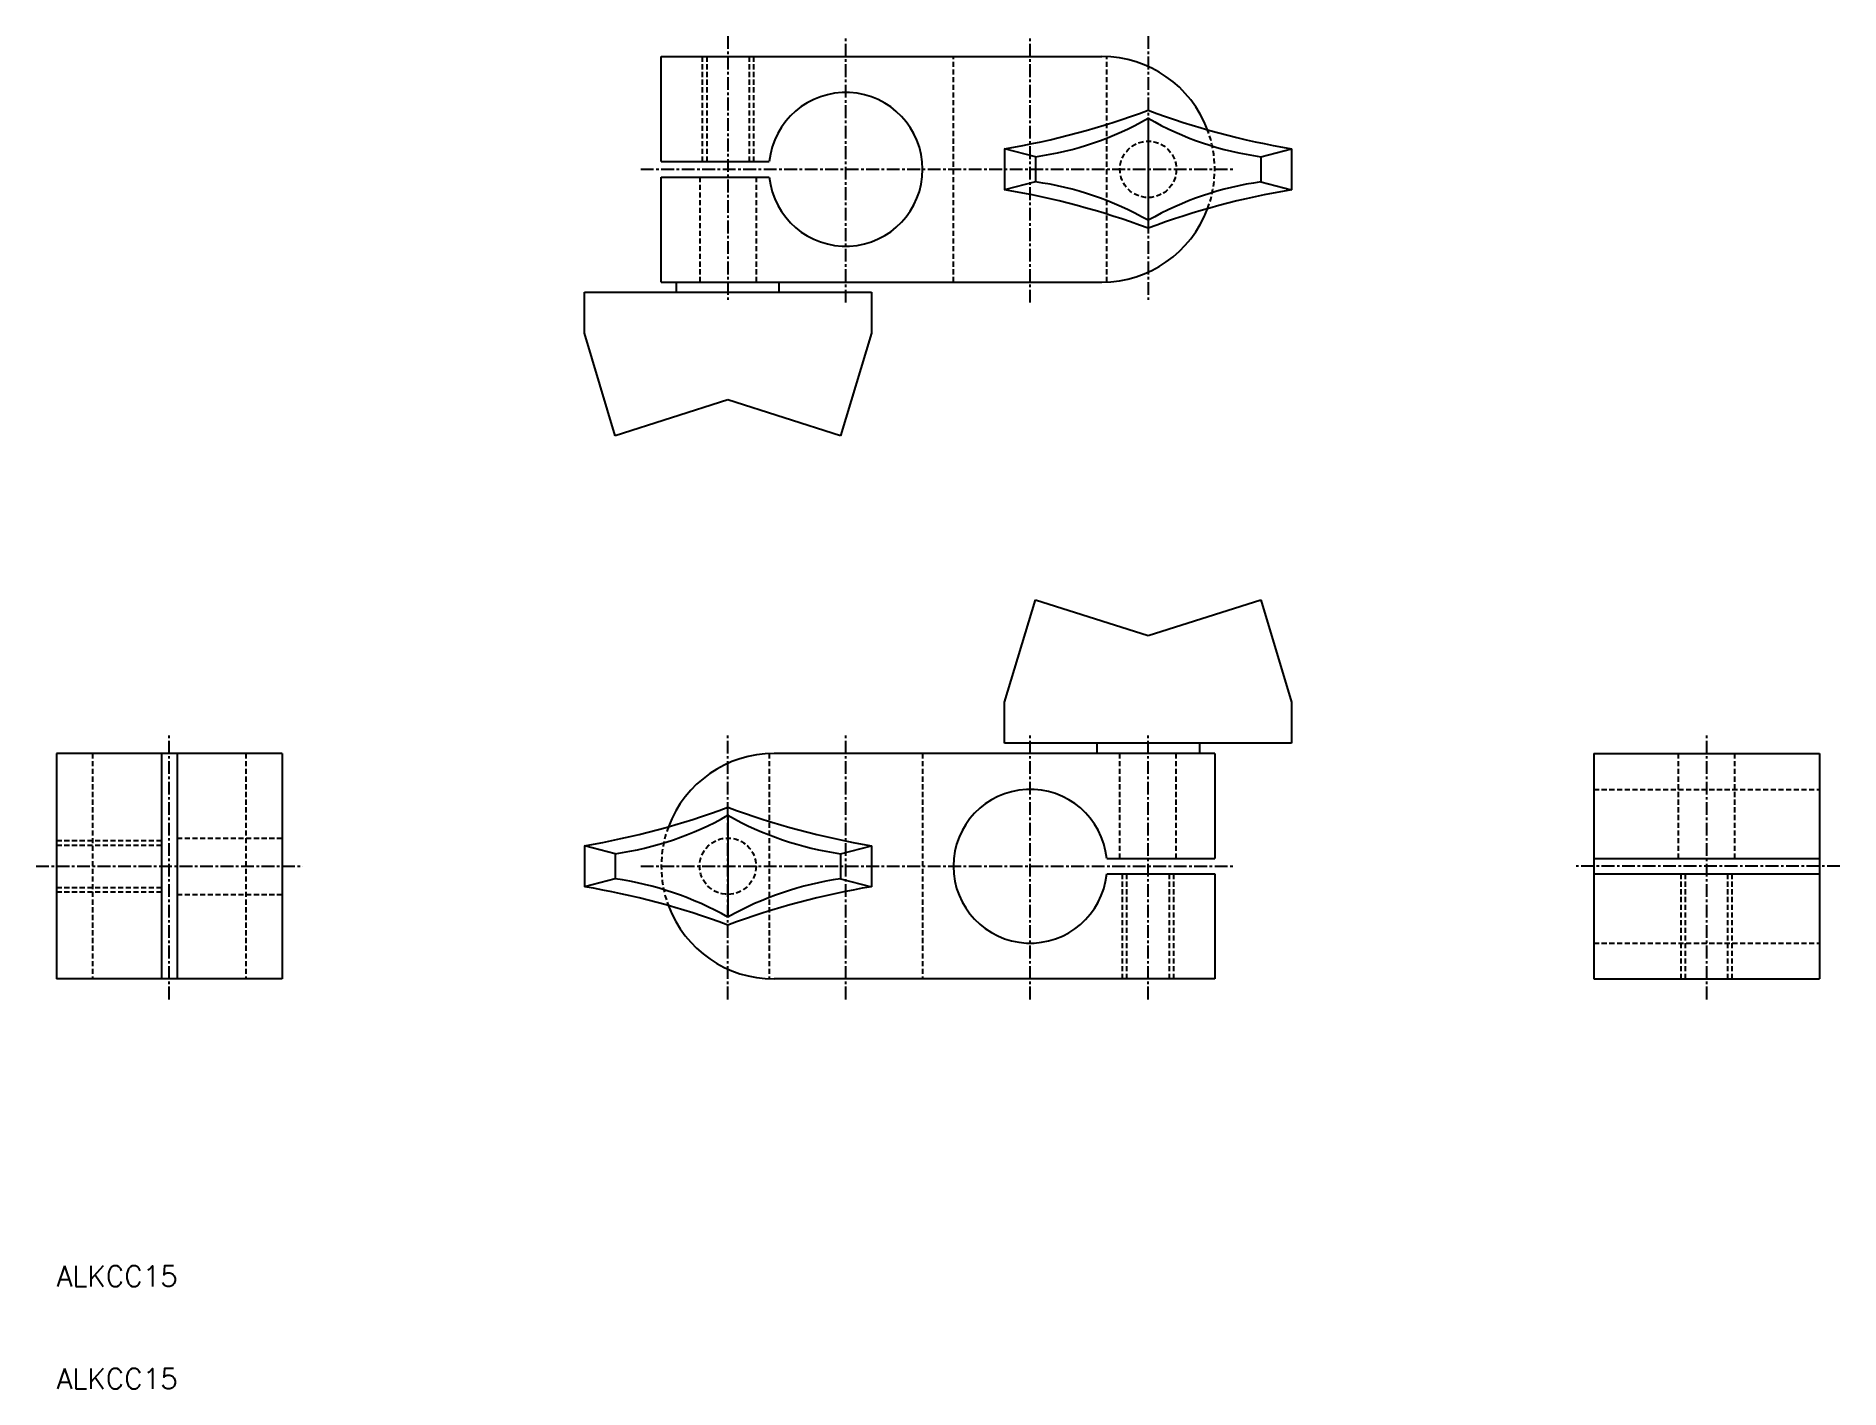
# Model space of a CAD drawing. Extents: x 46 to 222, y -2271 to -2139.
import ezdxf

# ---------------------------------------------------------------- set-up
doc = ezdxf.new("R2010")
doc.units = 0
doc.linetypes.add('CENTER', pattern=[2, 1.25, -0.25, 0.25, -0.25])
doc.linetypes.add('DASHED', pattern=[0.75, 0.5, -0.25])
doc.layers.get('0').update_dxf_attribs({"linetype": 'CONTINUOUS'})
doc.layers.add('CENTER', color=1, linetype='CENTER')
doc.styles.get("Standard").update_dxf_attribs({"font": 'txt', "bigfont": 'BIGFONT'})

msp = doc.modelspace()

# ---------------------------------------------------------------- linework, layer by layer
at = {"color": 7, "linetype": 'CONTINUOUS'}
for p, q in [((107.43, -2151.51), (107.43, -2141.26)), ((107.43, -2141.26), (150.43, -2141.26)), ((154.93, -2147.2), (154.93, -2157.23)), ((140.93, -2150.26), (140.93, -2154.26)), ((143.93, -2151.04), (140.93, -2150.26)), ((165.93, -2151.04), (168.93, -2150.26)), ((168.93, -2150.26), (168.93, -2154.26)), ((107.43, -2151.51), (117.97, -2151.51)), ((143.93, -2151.04), (143.93, -2153.48)), ((165.93, -2151.04), (165.93, -2153.48)), ((107.43, -2153.01), (117.97, -2153.01)), ((107.43, -2163.26), (107.43, -2153.01)), ((143.93, -2153.48), (140.93, -2154.26)), ((165.93, -2153.48), (168.93, -2154.26)), ((99.93, -2168.26), (99.93, -2164.26)), ((99.93, -2164.26), (127.93, -2164.26)), ((107.43, -2163.26), (150.43, -2163.26)), ((108.93, -2164.26), (108.93, -2163.26)), ((118.93, -2164.26), (118.93, -2163.26)), ((127.93, -2164.26), (127.93, -2168.26)), ((102.93, -2178.26), (99.93, -2168.26)), ((127.93, -2168.26), (124.93, -2178.26)), ((113.93, -2174.76), (102.93, -2178.26)), ((124.93, -2178.26), (113.93, -2174.76)), ((140.93, -2204.26), (143.93, -2194.26)), ((143.93, -2194.26), (154.93, -2197.76)), ((154.93, -2197.76), (165.93, -2194.26)), ((165.93, -2194.26), (168.93, -2204.26)), ((140.93, -2208.26), (140.93, -2204.26)), ((168.93, -2204.26), (168.93, -2208.26)), ((168.93, -2208.26), (140.93, -2208.26)), ((149.93, -2208.26), (149.93, -2209.26)), ((159.93, -2208.26), (159.93, -2209.26)), ((70.43, -2209.26), (48.43, -2209.26)), ((48.43, -2209.26), (48.43, -2231.26)), ((58.68, -2209.26), (58.68, -2231.26)), ((60.18, -2209.26), (60.18, -2231.26)), ((70.43, -2209.26), (70.43, -2231.26)), ((161.43, -2209.26), (118.43, -2209.26)), ((161.43, -2209.26), (161.43, -2219.51)), ((198.43, -2209.26), (198.43, -2231.26)), ((198.43, -2209.26), (220.43, -2209.26)), ((220.43, -2209.26), (220.43, -2231.26)), ((113.93, -2215.2), (113.93, -2225.23)), ((99.93, -2218.26), (99.93, -2222.26)), ((102.93, -2219.04), (99.93, -2218.26)), ((102.93, -2219.04), (102.93, -2221.48)), ((124.93, -2219.04), (127.93, -2218.26)), ((124.93, -2219.04), (124.93, -2221.48)), ((127.93, -2218.26), (127.93, -2222.26)), ((150.89, -2219.51), (161.43, -2219.51)), ((150.89, -2221.01), (161.43, -2221.01)), ((161.43, -2221.01), (161.43, -2231.26)), ((198.43, -2219.51), (220.43, -2219.51)), ((198.43, -2221.01), (220.43, -2221.01)), ((102.93, -2221.48), (99.93, -2222.26)), ((124.93, -2221.48), (127.93, -2222.26)), ((70.43, -2231.26), (48.43, -2231.26)), ((161.43, -2231.26), (118.43, -2231.26)), ((198.43, -2231.26), (220.43, -2231.26))]:
    msp.add_line(p, q, dxfattribs=at)
at = {"color": 3, "linetype": 'DASHED'}
for p, q in [((111.43, -2141.26), (111.43, -2151.51)), ((111.86, -2141.26), (111.86, -2151.51)), ((116, -2141.26), (116, -2151.51)), ((116.43, -2141.26), (116.43, -2151.51)), ((135.93, -2163.26), (135.93, -2141.26)), ((150.89, -2163.26), (150.89, -2141.26)), ((111.18, -2153.01), (111.18, -2163.26)), ((116.68, -2153.01), (116.68, -2163.26)), ((51.93, -2209.26), (51.93, -2231.26)), ((66.89, -2209.26), (66.89, -2231.26)), ((117.97, -2209.26), (117.97, -2231.26)), ((132.93, -2209.26), (132.93, -2231.26)), ((152.18, -2219.51), (152.18, -2209.26)), ((157.68, -2219.51), (157.68, -2209.26)), ((206.68, -2219.51), (206.68, -2209.26)), ((212.18, -2219.51), (212.18, -2209.26)), ((198.43, -2212.76), (220.43, -2212.76)), ((60.18, -2217.51), (70.43, -2217.51)), ((48.43, -2217.76), (58.68, -2217.76)), ((48.43, -2218.19), (58.68, -2218.19)), ((152.43, -2231.26), (152.43, -2221.01)), ((152.86, -2231.26), (152.86, -2221.01)), ((157, -2231.26), (157, -2221.01)), ((157.43, -2231.26), (157.43, -2221.01)), ((206.93, -2231.26), (206.93, -2221.01)), ((207.36, -2231.26), (207.36, -2221.01)), ((211.5, -2231.26), (211.5, -2221.01)), ((211.93, -2231.26), (211.93, -2221.01)), ((48.43, -2222.33), (58.68, -2222.33)), ((48.43, -2222.76), (58.68, -2222.76)), ((60.18, -2223.01), (70.43, -2223.01)), ((198.43, -2227.76), (220.43, -2227.76))]:
    msp.add_line(p, q, dxfattribs=at)
for centre in [(154.93, -2152.26), (113.93, -2220.26)]:
    msp.add_circle(centre, 2.75, dxfattribs=at)
at = {"color": 7, "linetype": 'CONTINUOUS'}
for centre, radius, start, end in [((150.43, -2152.26), 11, 20.4793, 90), ((125.43, -2152.26), 7.5, 185.7392, 174.2608), ((128.19, -2074.68), 76.64, 279.5694, 290.4208), ((181.67, -2074.68), 76.64, 249.5792, 260.4306), ((139.59, -2120.29), 31.05, 278.0401, 299.6093), ((170.27, -2120.29), 31.05, 240.3907, 261.9599), ((139.59, -2184.23), 31.05, 60.3907, 81.9599), ((170.27, -2184.23), 31.05, 98.0401, 119.6093), ((128.19, -2229.83), 76.64, 69.5792, 80.4306), ((128.19, -2229.83), 76.64, 69.5792, 80.4306), ((181.67, -2229.83), 76.64, 99.5694, 110.4208), ((181.67, -2229.83), 76.64, 99.5694, 110.4208), ((150.43, -2152.26), 11, 270, 339.5207), ((118.43, -2220.26), 11, 90, 159.5207), ((143.43, -2220.26), 7.5, 5.7392, 354.2608), ((87.19, -2142.68), 76.64, 279.5694, 290.4208), ((98.59, -2188.29), 31.05, 278.0401, 299.6093), ((140.67, -2142.68), 76.64, 249.5792, 260.4306), ((129.27, -2188.29), 31.05, 240.3907, 261.9599), ((87.19, -2297.83), 76.64, 69.5792, 80.4306), ((87.19, -2297.83), 76.64, 69.5792, 80.4306), ((98.59, -2252.23), 31.05, 60.3907, 81.9599), ((129.27, -2252.23), 31.05, 98.0401, 119.6093), ((140.67, -2297.83), 76.64, 99.5694, 110.4208), ((140.67, -2297.83), 76.64, 99.5694, 110.4208), ((118.43, -2220.26), 11, 200.4793, 270)]:
    msp.add_arc(centre, radius, start, end, dxfattribs=at)
at = {"color": 3, "linetype": 'DASHED'}
for centre, start, end in [((150.43, -2152.26), 339.5207, 20.4793), ((118.43, -2220.26), 159.5207, 200.4793)]:
    msp.add_arc(centre, 11, start, end, dxfattribs=at)
at = {"layer": 'CENTER', "color": 1, "linetype": 'CENTER'}
for p, q in [((113.93, -2139.26), (113.93, -2165.26)), ((125.43, -2165.26), (125.43, -2139.26)), ((143.43, -2165.26), (143.43, -2139.26)), ((154.93, -2139.26), (154.93, -2165.26)), ((105.43, -2152.26), (163.43, -2152.26)), ((59.43, -2233.26), (59.43, -2207.26)), ((113.93, -2233.26), (113.93, -2207.26)), ((125.43, -2233.26), (125.43, -2207.26)), ((143.43, -2233.26), (143.43, -2207.26)), ((154.93, -2233.26), (154.93, -2207.26)), ((209.43, -2233.26), (209.43, -2207.26)), ((46.43, -2220.26), (72.43, -2220.26)), ((105.43, -2220.26), (163.43, -2220.26)), ((222.43, -2220.26), (196.43, -2220.26))]:
    msp.add_line(p, q, dxfattribs=at)

# ---------------------------------------------------------------- texts
at = {"color": 7, "linetype": 'CONTINUOUS'}
for p in [(48.43, -2261.26), (48.43, -2271.26)]:
    msp.add_text('ALKCC15', height=2, dxfattribs=at).set_placement(p)

doc.saveas('drawing.dxf')
